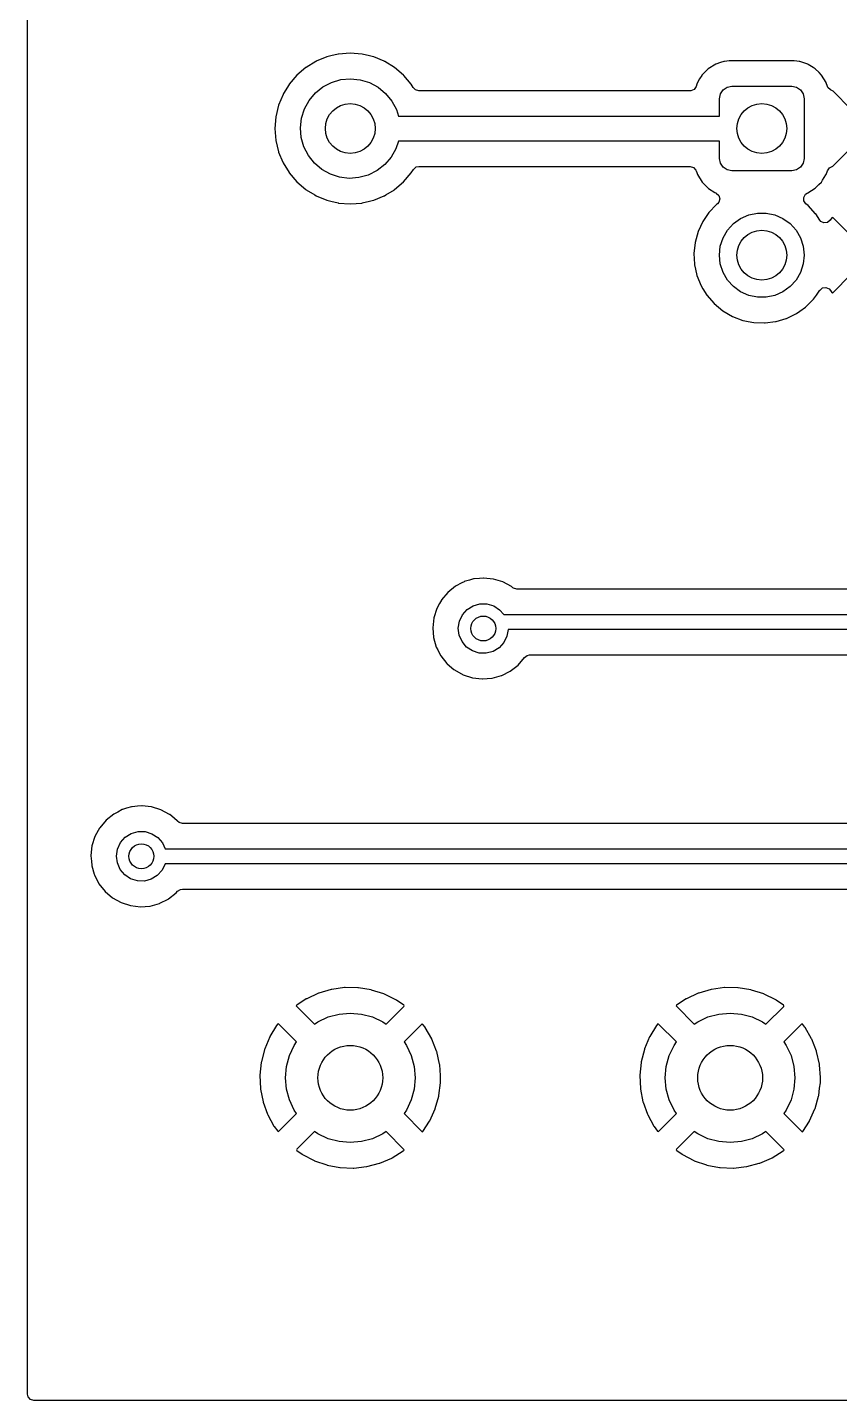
# Model space of a CAD drawing. Extents: x 84 to 124, y -235 to -33.
# Drawn here: x 84.33 to 100.62, y -235.09 to -207.53 of the extents above; entities that cross this region are included whole.
import ezdxf

# ---------------------------------------------------------------- set-up
doc = ezdxf.new("R2010")
doc.units = 0
doc.layers.add('BLACK', color=7, linetype='CONTINUOUS')

msp = doc.modelspace()

# ---------------------------------------------------------------- linework, layer by layer
at = {"layer": 'BLACK', "linetype": 'CONTINUOUS'}
for p, q in [((84.3285, -234.96), (84.3285, -33.0295)), ((90.805, -208.047), (90.5683, -208.065)), ((91.0417, -208.065), (90.805, -208.047)), ((90.1138, -208.214), (89.9198, -208.333)), ((90.118, -208.212), (90.1138, -208.214)), ((90.1226, -208.21), (90.118, -208.212)), ((90.3328, -208.123), (90.1226, -208.21)), ((90.1226, -208.21), (90.1226, -208.21)), ((90.3374, -208.121), (90.3328, -208.123)), ((90.3328, -208.123), (90.3328, -208.123)), ((90.4176, -208.102), (90.3374, -208.121)), ((90.5635, -208.067), (90.4176, -208.102)), ((90.5683, -208.065), (90.5635, -208.067)), ((90.5635, -208.067), (90.5635, -208.067)), ((91.0465, -208.067), (91.0417, -208.065)), ((91.1924, -208.102), (91.0465, -208.067)), ((91.0465, -208.067), (91.0465, -208.067)), ((91.2726, -208.121), (91.1924, -208.102)), ((91.2772, -208.123), (91.2726, -208.121)), ((91.4874, -208.21), (91.2772, -208.123)), ((91.2772, -208.123), (91.2772, -208.123)), ((91.492, -208.212), (91.4874, -208.21)), ((91.4874, -208.21), (91.4874, -208.21)), ((91.4962, -208.214), (91.492, -208.212)), ((91.6902, -208.333), (91.4962, -208.214)), ((98.1361, -208.268), (97.9857, -208.362)), ((98.2346, -208.236), (98.1361, -208.268)), ((98.2973, -208.215), (98.2346, -208.236)), ((98.3038, -208.212), (98.2973, -208.215)), ((98.2973, -208.215), (98.2973, -208.215)), ((98.3107, -208.212), (98.3038, -208.212)), ((98.4063, -208.202), (98.3107, -208.212)), ((98.3107, -208.212), (98.3107, -208.212)), ((98.4064, -208.202), (98.4063, -208.202)), ((98.4096, -208.201), (98.4064, -208.202)), ((99.7104, -208.201), (98.4096, -208.201)), ((99.765, -208.207), (99.7104, -208.201)), ((99.808, -208.212), (99.765, -208.207)), ((99.8149, -208.212), (99.808, -208.212)), ((99.808, -208.212), (99.808, -208.212)), ((99.8214, -208.214), (99.8149, -208.212)), ((99.8223, -208.215), (99.8214, -208.214)), ((99.8214, -208.214), (99.8214, -208.214)), ((99.9827, -208.268), (99.8223, -208.215)), ((99.989, -208.272), (99.9827, -208.268)), ((100.089, -208.333), (99.989, -208.272)), ((99.989, -208.272), (99.989, -208.272)), ((89.735, -208.49), (89.5808, -208.671)), ((89.9156, -208.336), (89.735, -208.49)), ((89.9198, -208.333), (89.9156, -208.336)), ((89.9198, -208.333), (89.9198, -208.333)), ((90.4304, -208.633), (90.6176, -208.578)), ((90.6176, -208.578), (90.812, -208.56)), ((90.812, -208.56), (91.0061, -208.58)), ((91.0061, -208.58), (91.1925, -208.638)), ((91.6944, -208.336), (91.6902, -208.333)), ((91.6902, -208.333), (91.6902, -208.333)), ((91.875, -208.49), (91.6944, -208.336)), ((91.8782, -208.494), (91.875, -208.49)), ((92.026, -208.667), (91.8782, -208.494)), ((97.8136, -208.563), (97.7679, -208.637)), ((97.8569, -208.493), (97.8136, -208.563)), ((97.8607, -208.487), (97.8569, -208.493)), ((97.8569, -208.493), (97.8569, -208.493)), ((97.9248, -208.423), (97.8607, -208.487)), ((97.9805, -208.367), (97.9248, -208.423)), ((97.9857, -208.362), (97.9805, -208.367)), ((100.133, -208.361), (100.089, -208.333)), ((100.209, -208.436), (100.133, -208.361)), ((100.258, -208.486), (100.209, -208.436)), ((100.352, -208.636), (100.258, -208.486)), ((89.4568, -208.873), (89.3659, -209.092)), ((89.466, -208.858), (89.4568, -208.873)), ((89.5782, -208.675), (89.466, -208.858)), ((89.5808, -208.671), (89.5782, -208.675)), ((89.5782, -208.675), (89.5782, -208.675)), ((89.9799, -208.995), (90.1053, -208.846)), ((90.1053, -208.846), (90.2574, -208.723)), ((90.2574, -208.723), (90.4304, -208.633)), ((91.1925, -208.638), (91.3642, -208.731)), ((91.3642, -208.731), (91.5146, -208.855)), ((91.5146, -208.855), (91.6379, -209.007)), ((92.0292, -208.671), (92.026, -208.667)), ((92.0672, -208.733), (92.0292, -208.671)), ((92.0725, -208.741), (92.0672, -208.733)), ((92.1118, -208.781), (92.0725, -208.741)), ((92.18, -208.802), (92.1118, -208.781)), ((97.6225, -208.802), (92.18, -208.802)), ((97.636, -208.801), (97.6225, -208.802)), ((97.7016, -208.774), (97.636, -208.801)), ((97.742, -208.715), (97.7016, -208.774)), ((97.7568, -208.671), (97.742, -208.715)), ((97.7679, -208.637), (97.7568, -208.671)), ((98.21, -208.96), (98.229, -208.864)), ((98.229, -208.864), (98.2832, -208.783)), ((98.2832, -208.783), (98.3643, -208.729)), ((98.3643, -208.729), (98.46, -208.71)), ((98.46, -208.71), (99.66, -208.71)), ((99.66, -208.71), (99.7557, -208.729)), ((99.7557, -208.729), (99.8368, -208.783)), ((99.8368, -208.783), (99.891, -208.864)), ((99.891, -208.864), (99.91, -208.96)), ((100.354, -208.643), (100.352, -208.636)), ((100.377, -208.713), (100.354, -208.643)), ((100.354, -208.643), (100.354, -208.643)), ((100.386, -208.734), (100.377, -208.713)), ((100.437, -208.784), (100.386, -208.734)), ((100.45, -208.787), (100.437, -208.784)), ((100.49, -208.809), (100.45, -208.787)), ((100.85, -209.169), (100.49, -208.809)), ((89.3659, -209.092), (89.3105, -209.323)), ((89.8859, -209.166), (89.9799, -208.995)), ((91.6379, -209.007), (91.7295, -209.179)), ((98.21, -209.31), (98.21, -208.96)), ((99.91, -208.96), (99.91, -210.16)), ((89.3105, -209.323), (89.2918, -209.56)), ((89.8051, -209.546), (89.8269, -209.352)), ((89.8269, -209.352), (89.8859, -209.166)), ((91.7295, -209.179), (91.7691, -209.31)), ((91.7691, -209.31), (98.21, -209.31)), ((89.2918, -209.56), (89.3105, -209.797)), ((89.8214, -209.741), (89.8051, -209.546)), ((89.3105, -209.797), (89.3659, -210.028)), ((89.8752, -209.928), (89.8214, -209.741)), ((89.9644, -210.102), (89.8752, -209.928)), ((91.7185, -209.967), (91.6221, -210.136)), ((91.7707, -209.81), (91.7185, -209.967)), ((98.21, -209.81), (91.7707, -209.81)), ((98.21, -210.16), (98.21, -209.81)), ((100.486, -210.315), (100.85, -209.951)), ((89.3659, -210.028), (89.3678, -210.032)), ((89.3678, -210.032), (89.3678, -210.032)), ((89.3678, -210.032), (89.4517, -210.235)), ((89.4517, -210.235), (89.4568, -210.247)), ((89.4568, -210.247), (89.4593, -210.251)), ((89.4593, -210.251), (89.5782, -210.445)), ((90.0857, -210.255), (89.9644, -210.102)), ((91.6221, -210.136), (91.4946, -210.284)), ((98.229, -210.256), (98.21, -210.16)), ((99.91, -210.16), (99.891, -210.256)), ((89.5782, -210.445), (89.5782, -210.445)), ((89.5782, -210.445), (89.5808, -210.449)), ((89.5808, -210.449), (89.735, -210.63)), ((90.2343, -210.381), (90.0857, -210.255)), ((90.4047, -210.476), (90.2343, -210.381)), ((90.5903, -210.537), (90.4047, -210.476)), ((91.1666, -210.492), (90.9786, -210.545)), ((91.3408, -210.404), (91.1666, -210.492)), ((91.4946, -210.284), (91.3408, -210.404)), ((91.875, -210.63), (92.0292, -210.449)), ((92.0292, -210.449), (92.0725, -210.379)), ((92.0725, -210.379), (92.1252, -210.331)), ((92.1252, -210.331), (92.18, -210.319)), ((92.18, -210.319), (97.6225, -210.319)), ((97.6225, -210.319), (97.6906, -210.339)), ((97.6906, -210.339), (97.7371, -210.392)), ((97.7371, -210.392), (97.742, -210.405)), ((97.742, -210.405), (97.7555, -210.445)), ((97.7555, -210.445), (97.7685, -210.484)), ((97.7685, -210.484), (97.8615, -210.634)), ((98.2832, -210.337), (98.229, -210.256)), ((98.3643, -210.391), (98.2832, -210.337)), ((98.46, -210.41), (98.3643, -210.391)), ((99.66, -210.41), (98.46, -210.41)), ((99.7557, -210.391), (99.66, -210.41)), ((99.8368, -210.337), (99.7557, -210.391)), ((99.891, -210.256), (99.8368, -210.337)), ((100.281, -210.598), (100.348, -210.489)), ((100.348, -210.489), (100.352, -210.483)), ((100.348, -210.489), (100.348, -210.489)), ((100.352, -210.483), (100.377, -210.408)), ((100.377, -210.408), (100.417, -210.35)), ((100.417, -210.35), (100.447, -210.332)), ((100.447, -210.332), (100.486, -210.315)), ((89.735, -210.63), (89.9156, -210.784)), ((89.9156, -210.784), (89.9198, -210.787)), ((89.9198, -210.787), (89.9198, -210.787)), ((89.9198, -210.787), (90.0905, -210.891)), ((90.7841, -210.56), (90.5903, -210.537)), ((90.9786, -210.545), (90.7841, -210.56)), ((91.5195, -210.891), (91.6902, -210.787)), ((91.6902, -210.787), (91.6944, -210.784)), ((91.6902, -210.787), (91.6902, -210.787)), ((91.6944, -210.784), (91.875, -210.63)), ((97.8615, -210.634), (97.9867, -210.759)), ((97.9867, -210.759), (97.9929, -210.763)), ((97.9929, -210.763), (97.9929, -210.763)), ((97.9929, -210.763), (98.1191, -210.841)), ((99.9839, -210.852), (100.134, -210.758)), ((100.134, -210.758), (100.208, -210.685)), ((100.208, -210.685), (100.259, -210.633)), ((100.259, -210.633), (100.281, -210.598)), ((90.0905, -210.891), (90.118, -210.908)), ((90.118, -210.908), (90.1226, -210.91)), ((90.1226, -210.91), (90.1226, -210.91)), ((90.1226, -210.91), (90.3328, -210.997)), ((90.3328, -210.997), (90.3374, -210.999)), ((90.3374, -210.999), (90.4176, -211.018)), ((90.4176, -211.018), (90.5635, -211.053)), ((90.5635, -211.053), (90.5635, -211.053)), ((90.5635, -211.053), (90.5683, -211.055)), ((90.5683, -211.055), (90.805, -211.073)), ((90.805, -211.073), (91.0417, -211.055)), ((91.0417, -211.055), (91.0465, -211.053)), ((91.0465, -211.053), (91.1924, -211.018)), ((91.0465, -211.053), (91.0465, -211.053)), ((91.1924, -211.018), (91.2726, -210.999)), ((91.2726, -210.999), (91.2772, -210.997)), ((91.2772, -210.997), (91.4874, -210.91)), ((91.4874, -210.91), (91.492, -210.908)), ((91.4874, -210.91), (91.4874, -210.91)), ((91.492, -210.908), (91.5195, -210.891)), ((98.1191, -210.841), (98.1373, -210.852)), ((98.1373, -210.852), (98.1442, -210.854)), ((98.1442, -210.854), (98.1463, -210.855)), ((98.1463, -210.855), (98.1996, -210.902)), ((98.1687, -211.07), (98.155, -211.081)), ((98.1985, -211.039), (98.1687, -211.07)), ((98.219, -210.971), (98.1985, -211.039)), ((98.1996, -210.902), (98.219, -210.971)), ((99.9027, -210.941), (99.9383, -210.879)), ((99.9059, -211.011), (99.9027, -210.941)), ((99.947, -211.069), (99.9059, -211.011)), ((99.9383, -210.879), (99.9716, -210.856)), ((99.9897, -211.103), (99.947, -211.069)), ((99.9716, -210.856), (99.977, -210.854)), ((99.977, -210.854), (99.9839, -210.852)), ((98.0006, -211.242), (97.8747, -211.427)), ((98.155, -211.081), (98.0006, -211.242)), ((98.635, -211.364), (98.7973, -211.292)), ((98.7973, -211.292), (98.9712, -211.255)), ((98.9712, -211.255), (99.1488, -211.255)), ((99.1488, -211.255), (99.3227, -211.292)), ((99.3227, -211.292), (99.485, -211.364)), ((100.14, -211.268), (99.9897, -211.103)), ((100.143, -211.273), (100.14, -211.268)), ((100.224, -211.398), (100.143, -211.273)), ((100.143, -211.273), (100.143, -211.273)), ((100.466, -211.352), (100.433, -211.4)), ((100.478, -211.343), (100.466, -211.352)), ((100.49, -211.349), (100.478, -211.343)), ((100.85, -211.709), (100.49, -211.349)), ((97.7807, -211.629), (97.721, -211.845)), ((97.8747, -211.427), (97.7807, -211.629)), ((98.2835, -211.754), (98.3723, -211.6)), ((98.3723, -211.6), (98.4912, -211.468)), ((98.4912, -211.468), (98.635, -211.364)), ((99.485, -211.364), (99.6288, -211.468)), ((99.6288, -211.468), (99.7477, -211.6)), ((99.7477, -211.6), (99.8365, -211.754)), ((100.244, -211.422), (100.224, -211.398)), ((100.308, -211.453), (100.244, -211.422)), ((100.379, -211.445), (100.308, -211.453)), ((100.433, -211.4), (100.379, -211.445)), ((97.721, -211.845), (97.6973, -212.067)), ((98.2286, -211.923), (98.2835, -211.754)), ((99.8365, -211.754), (99.8914, -211.923)), ((97.6973, -212.067), (97.6975, -212.072)), ((97.6975, -212.072), (97.6975, -212.072)), ((97.6975, -212.072), (97.703, -212.167)), ((97.703, -212.167), (97.7101, -212.29)), ((98.21, -212.1), (98.2286, -211.923)), ((98.2286, -212.277), (98.21, -212.1)), ((99.8914, -211.923), (99.91, -212.1)), ((99.91, -212.1), (99.8914, -212.277)), ((97.7101, -212.29), (97.7112, -212.295)), ((97.7112, -212.295), (97.7112, -212.295)), ((97.7112, -212.295), (97.7311, -212.383)), ((97.7311, -212.383), (97.7592, -212.508)), ((98.2835, -212.446), (98.2286, -212.277)), ((98.3723, -212.6), (98.2835, -212.446)), ((99.8365, -212.446), (99.7477, -212.6)), ((99.8914, -212.277), (99.8365, -212.446)), ((97.7592, -212.508), (97.8433, -212.715)), ((97.8433, -212.715), (97.8801, -212.775)), ((98.4912, -212.732), (98.3723, -212.6)), ((98.635, -212.836), (98.4912, -212.732)), ((99.6288, -212.732), (99.485, -212.836)), ((99.7477, -212.6), (99.6288, -212.732)), ((100.486, -212.855), (100.85, -212.491)), ((97.8801, -212.775), (97.9573, -212.901)), ((97.9573, -212.901), (97.96, -212.905)), ((97.96, -212.905), (98.1062, -213.074)), ((98.7973, -212.908), (98.635, -212.836)), ((98.9712, -212.945), (98.7973, -212.908)), ((99.1488, -212.945), (98.9712, -212.945)), ((99.3227, -212.908), (99.1488, -212.945)), ((99.485, -212.836), (99.3227, -212.908)), ((99.9399, -213.141), (100.098, -212.983)), ((100.098, -212.983), (100.158, -212.901)), ((100.158, -212.901), (100.228, -212.802)), ((100.228, -212.802), (100.23, -212.803)), ((100.23, -212.803), (100.277, -212.759)), ((100.277, -212.759), (100.347, -212.747)), ((100.347, -212.747), (100.412, -212.775)), ((100.412, -212.775), (100.44, -212.807)), ((100.44, -212.807), (100.466, -212.849)), ((100.466, -212.849), (100.477, -212.859)), ((100.477, -212.859), (100.486, -212.855)), ((98.1062, -213.074), (98.2781, -213.217)), ((98.2781, -213.217), (98.471, -213.329)), ((99.5574, -213.369), (99.758, -213.271)), ((99.758, -213.271), (99.8225, -213.225)), ((99.8225, -213.225), (99.9399, -213.141)), ((98.471, -213.329), (98.6797, -213.409)), ((98.6797, -213.409), (98.6848, -213.41)), ((98.6848, -213.41), (98.6848, -213.41)), ((98.6848, -213.41), (98.7896, -213.431)), ((98.7896, -213.431), (98.8986, -213.454)), ((98.8986, -213.454), (98.9038, -213.454)), ((98.9038, -213.454), (98.9038, -213.454)), ((98.9038, -213.454), (99.1167, -213.462)), ((99.1167, -213.462), (99.1167, -213.462)), ((99.1167, -213.462), (99.1218, -213.462)), ((99.1218, -213.462), (99.127, -213.461)), ((99.127, -213.461), (99.3383, -213.434)), ((99.127, -213.461), (99.127, -213.461)), ((99.3383, -213.434), (99.3434, -213.433)), ((99.3383, -213.434), (99.3383, -213.434)), ((99.3434, -213.433), (99.3484, -213.432)), ((99.3484, -213.432), (99.5524, -213.371)), ((99.5524, -213.371), (99.5574, -213.369)), ((99.5524, -213.371), (99.5524, -213.371)), ((92.9171, -218.745), (92.763, -218.869)), ((93.0453, -218.678), (92.9171, -218.745)), ((93.0869, -218.656), (93.0453, -218.678)), ((93.0924, -218.653), (93.0869, -218.656)), ((93.0869, -218.656), (93.0869, -218.656)), ((93.1984, -218.622), (93.0924, -218.653)), ((93.2762, -218.599), (93.1984, -218.622)), ((93.2821, -218.598), (93.2762, -218.599)), ((93.2762, -218.599), (93.2762, -218.599)), ((93.2882, -218.597), (93.2821, -218.598)), ((93.2883, -218.597), (93.2882, -218.597)), ((93.3966, -218.587), (93.2883, -218.597)), ((93.4791, -218.58), (93.3966, -218.587)), ((93.4852, -218.58), (93.4791, -218.58)), ((93.6696, -218.6), (93.4852, -218.58)), ((93.4852, -218.58), (93.4852, -218.58)), ((93.6758, -218.6), (93.6696, -218.6)), ((93.6696, -218.6), (93.6696, -218.6)), ((93.8647, -218.659), (93.6758, -218.6)), ((94.0387, -218.753), (93.8647, -218.659)), ((94.0434, -218.757), (94.0387, -218.753)), ((94.0686, -218.778), (94.0434, -218.757)), ((94.0807, -218.786), (94.0686, -218.778)), ((94.1489, -218.806), (94.0807, -218.786)), ((92.6329, -219.026), (92.5977, -219.09)), ((92.6358, -219.02), (92.6329, -219.026)), ((92.6329, -219.026), (92.6329, -219.026)), ((92.763, -218.869), (92.6358, -219.02)), ((102.425, -218.806), (94.1489, -218.806)), ((92.5406, -219.194), (92.4808, -219.382)), ((92.5977, -219.09), (92.5406, -219.194)), ((92.9938, -219.447), (93.0541, -219.318)), ((93.0541, -219.318), (93.1479, -219.212)), ((93.1479, -219.212), (93.2678, -219.137)), ((93.2678, -219.137), (93.4041, -219.098)), ((93.4041, -219.098), (93.5459, -219.098)), ((93.5459, -219.098), (93.6817, -219.139)), ((93.6817, -219.139), (93.8007, -219.216)), ((93.8007, -219.216), (93.8858, -219.315)), ((93.8858, -219.315), (102.903, -219.315)), ((92.4808, -219.382), (92.4587, -219.579)), ((92.4587, -219.579), (92.4753, -219.776)), ((92.972, -219.587), (92.9938, -219.447)), ((92.9904, -219.727), (92.972, -219.587)), ((93.9702, -219.615), (93.9483, -219.745)), ((102.903, -219.615), (93.9702, -219.615)), ((92.4753, -219.776), (92.5298, -219.966)), ((93.0475, -219.857), (92.9904, -219.727)), ((93.1387, -219.966), (93.0475, -219.857)), ((93.8865, -219.873), (93.7914, -219.978)), ((93.9483, -219.745), (93.8865, -219.873)), ((92.5298, -219.966), (92.5597, -220.024)), ((92.5597, -220.024), (92.6154, -220.133)), ((92.6154, -220.133), (92.6202, -220.142)), ((92.6202, -220.142), (92.743, -220.297)), ((93.2567, -220.044), (93.1387, -219.966)), ((93.3921, -220.087), (93.2567, -220.044)), ((93.5338, -220.089), (93.3921, -220.087)), ((93.6706, -220.052), (93.5338, -220.089)), ((93.7914, -219.978), (93.6706, -220.052)), ((94.3008, -220.176), (94.3551, -220.133)), ((94.3551, -220.133), (94.4025, -220.123)), ((94.4025, -220.123), (102.422, -220.123)), ((92.743, -220.297), (92.7477, -220.301)), ((92.7477, -220.301), (92.7477, -220.301)), ((92.7477, -220.301), (92.8832, -220.416)), ((92.8832, -220.416), (92.8936, -220.425)), ((92.8936, -220.425), (93.0663, -220.522)), ((94.015, -220.449), (94.1708, -220.327)), ((94.1708, -220.327), (94.3001, -220.177)), ((94.3001, -220.177), (94.3008, -220.176)), ((93.0663, -220.522), (93.2544, -220.583)), ((93.2544, -220.583), (93.4508, -220.606)), ((93.4508, -220.606), (93.4569, -220.606)), ((93.4569, -220.606), (93.6418, -220.591)), ((93.4569, -220.606), (93.4569, -220.606)), ((93.6418, -220.591), (93.6418, -220.591)), ((93.6418, -220.591), (93.648, -220.591)), ((93.648, -220.591), (93.8385, -220.538)), ((93.8385, -220.538), (93.844, -220.535)), ((93.844, -220.535), (94.0095, -220.451)), ((93.844, -220.535), (93.844, -220.535)), ((94.0095, -220.451), (94.015, -220.449)), ((94.0095, -220.451), (94.0095, -220.451)), ((86.3131, -223.202), (86.2344, -223.225)), ((86.4182, -223.171), (86.3131, -223.202)), ((86.4241, -223.17), (86.4182, -223.171)), ((86.4182, -223.171), (86.4182, -223.171)), ((86.4302, -223.169), (86.4241, -223.17)), ((86.4303, -223.169), (86.4302, -223.169)), ((86.5386, -223.159), (86.4303, -223.169)), ((86.6211, -223.152), (86.5386, -223.159)), ((86.6272, -223.152), (86.6211, -223.152)), ((86.8116, -223.172), (86.6272, -223.152)), ((86.6272, -223.152), (86.6272, -223.152)), ((86.8178, -223.172), (86.8116, -223.172)), ((86.8116, -223.172), (86.8116, -223.172)), ((87.0067, -223.231), (86.8178, -223.172)), ((85.905, -223.441), (85.7778, -223.592)), ((86.0591, -223.317), (85.905, -223.441)), ((86.1381, -223.276), (86.0591, -223.317)), ((86.2289, -223.228), (86.1381, -223.276)), ((86.2344, -223.225), (86.2289, -223.228)), ((86.2289, -223.228), (86.2289, -223.228)), ((87.1807, -223.325), (87.0067, -223.231)), ((87.1854, -223.329), (87.1807, -223.325)), ((87.2236, -223.36), (87.1854, -223.329)), ((87.1854, -223.329), (87.1854, -223.329)), ((87.3331, -223.451), (87.2236, -223.36)), ((87.337, -223.456), (87.3331, -223.451)), ((87.3406, -223.46), (87.337, -223.456)), ((87.337, -223.456), (87.337, -223.456)), ((87.3701, -223.486), (87.3406, -223.46)), ((85.7465, -223.649), (85.6826, -223.766)), ((85.7749, -223.598), (85.7465, -223.649)), ((85.7778, -223.592), (85.7749, -223.598)), ((85.7749, -223.598), (85.7749, -223.598)), ((86.2899, -223.784), (86.4098, -223.709)), ((86.4098, -223.709), (86.5461, -223.67)), ((86.5461, -223.67), (86.6879, -223.67)), ((86.6879, -223.67), (86.8237, -223.711)), ((86.8237, -223.711), (86.9427, -223.788)), ((87.4382, -223.506), (87.3701, -223.486)), ((102.425, -223.506), (87.4382, -223.506)), ((85.6228, -223.954), (85.6007, -224.151)), ((85.6826, -223.766), (85.6228, -223.954)), ((86.114, -224.159), (86.1358, -224.019)), ((86.1358, -224.019), (86.1961, -223.89)), ((86.1961, -223.89), (86.2899, -223.784)), ((86.9427, -223.788), (87.0352, -223.896)), ((87.0352, -223.896), (87.0895, -224.015)), ((87.0895, -224.015), (102.903, -224.015)), ((85.6007, -224.151), (85.6012, -224.157)), ((85.6012, -224.157), (85.6099, -224.26)), ((85.6099, -224.26), (85.6173, -224.348)), ((86.1324, -224.299), (86.114, -224.159)), ((86.1895, -224.429), (86.1324, -224.299)), ((85.6173, -224.348), (85.619, -224.354)), ((85.619, -224.354), (85.6669, -224.521)), ((85.6669, -224.521), (85.6718, -224.538)), ((85.6718, -224.538), (85.7622, -224.714)), ((86.2807, -224.538), (86.1895, -224.429)), ((86.3987, -224.616), (86.2807, -224.538)), ((86.9334, -224.55), (86.8126, -224.624)), ((87.0285, -224.445), (86.9334, -224.55)), ((87.0903, -224.317), (87.0285, -224.445)), ((87.0907, -224.315), (87.0903, -224.317)), ((102.903, -224.315), (87.0907, -224.315)), ((85.7622, -224.714), (85.885, -224.869)), ((86.5341, -224.659), (86.3987, -224.616)), ((86.6758, -224.661), (86.5341, -224.659)), ((86.8126, -224.624), (86.6758, -224.661)), ((87.3402, -224.867), (87.3999, -224.829)), ((87.3999, -224.829), (87.4356, -224.823)), ((87.4356, -224.823), (102.422, -224.823)), ((85.885, -224.869), (86.0356, -224.997)), ((86.0356, -224.997), (86.2083, -225.094)), ((86.2083, -225.094), (86.3964, -225.155)), ((86.79, -225.163), (86.9805, -225.11)), ((86.9805, -225.11), (86.986, -225.107)), ((86.986, -225.107), (87.1515, -225.023)), ((86.986, -225.107), (86.986, -225.107)), ((87.1515, -225.023), (87.157, -225.021)), ((87.1515, -225.023), (87.1515, -225.023)), ((87.157, -225.021), (87.3128, -224.899)), ((87.3128, -224.899), (87.3402, -224.867)), ((86.3964, -225.155), (86.5928, -225.178)), ((86.5928, -225.178), (86.5989, -225.178)), ((86.5989, -225.178), (86.7838, -225.163)), ((86.5989, -225.178), (86.5989, -225.178)), ((86.7838, -225.163), (86.7838, -225.163)), ((86.7838, -225.163), (86.79, -225.163)), ((89.9221, -227.027), (89.7312, -227.152)), ((89.9303, -227.022), (89.9221, -227.027)), ((90.1658, -226.914), (89.9303, -227.022)), ((90.1745, -226.91), (90.1658, -226.914)), ((90.4235, -226.838), (90.1745, -226.91)), ((90.4327, -226.836), (90.4235, -226.838)), ((90.6897, -226.801), (90.4327, -226.836)), ((90.699, -226.8), (90.6897, -226.801)), ((90.9583, -226.804), (90.699, -226.8)), ((90.9676, -226.805), (90.9583, -226.804)), ((91.2236, -226.846), (90.9676, -226.805)), ((91.2327, -226.848), (91.2236, -226.846)), ((91.4797, -226.928), (91.2327, -226.848)), ((91.4884, -226.931), (91.4797, -226.928)), ((91.721, -227.046), (91.4884, -226.931)), ((91.729, -227.05), (91.721, -227.046)), ((91.8763, -227.153), (91.729, -227.05)), ((97.5421, -227.027), (97.3512, -227.152)), ((97.5503, -227.022), (97.5421, -227.027)), ((97.7858, -226.914), (97.5503, -227.022)), ((97.7945, -226.91), (97.7858, -226.914)), ((98.0435, -226.838), (97.7945, -226.91)), ((98.0527, -226.836), (98.0435, -226.838)), ((98.3097, -226.801), (98.0527, -226.836)), ((98.319, -226.8), (98.3097, -226.801)), ((98.5783, -226.804), (98.319, -226.8)), ((98.5876, -226.805), (98.5783, -226.804)), ((98.8436, -226.846), (98.5876, -226.805)), ((98.8527, -226.848), (98.8436, -226.846)), ((99.0997, -226.928), (98.8527, -226.848)), ((99.1084, -226.931), (99.0997, -226.928)), ((99.341, -227.046), (99.1084, -226.931)), ((99.349, -227.05), (99.341, -227.046)), ((99.4963, -227.153), (99.349, -227.05)), ((89.7312, -227.152), (89.7221, -227.163)), ((89.7221, -227.163), (89.7267, -227.172)), ((89.7267, -227.172), (90.0864, -227.532)), ((90.3604, -227.388), (90.5793, -227.33)), ((90.5793, -227.33), (90.805, -227.31)), ((90.805, -227.31), (91.0307, -227.33)), ((91.0307, -227.33), (91.2496, -227.388)), ((91.5236, -227.532), (91.8793, -227.176)), ((91.8841, -227.163), (91.8763, -227.153)), ((91.8793, -227.176), (91.8857, -227.165)), ((91.8857, -227.165), (91.8841, -227.163)), ((97.3512, -227.152), (97.3421, -227.163)), ((97.3421, -227.163), (97.3467, -227.172)), ((97.3467, -227.172), (97.7064, -227.532)), ((97.9804, -227.388), (98.1993, -227.33)), ((98.1993, -227.33), (98.425, -227.31)), ((98.425, -227.31), (98.6507, -227.33)), ((98.6507, -227.33), (98.8696, -227.388)), ((99.1436, -227.532), (99.4993, -227.176)), ((99.5057, -227.165), (99.4963, -227.153)), ((99.4993, -227.176), (99.5057, -227.165)), ((89.3265, -227.561), (89.192, -227.783)), ((89.3319, -227.554), (89.3265, -227.561)), ((89.3475, -227.535), (89.3319, -227.554)), ((89.3575, -227.528), (89.3475, -227.535)), ((89.3708, -227.535), (89.3575, -227.528)), ((89.7272, -227.891), (89.3708, -227.535)), ((90.0864, -227.532), (90.155, -227.484)), ((90.155, -227.484), (90.3604, -227.388)), ((91.2496, -227.388), (91.455, -227.484)), ((91.455, -227.484), (91.5236, -227.532)), ((92.2385, -227.536), (91.8828, -227.891)), ((92.2501, -227.529), (92.2385, -227.536)), ((92.262, -227.538), (92.2501, -227.529)), ((92.3052, -227.592), (92.262, -227.538)), ((92.3104, -227.6), (92.3052, -227.592)), ((92.4391, -227.825), (92.3104, -227.6)), ((96.9465, -227.561), (96.812, -227.783)), ((96.9519, -227.554), (96.9465, -227.561)), ((96.9675, -227.535), (96.9519, -227.554)), ((96.9775, -227.528), (96.9675, -227.535)), ((96.9908, -227.535), (96.9775, -227.528)), ((97.3472, -227.891), (96.9908, -227.535)), ((97.7064, -227.532), (97.775, -227.484)), ((97.775, -227.484), (97.9804, -227.388)), ((98.8696, -227.388), (99.075, -227.484)), ((99.075, -227.484), (99.1436, -227.532)), ((99.8585, -227.536), (99.5028, -227.891)), ((99.8701, -227.529), (99.8585, -227.536)), ((99.882, -227.538), (99.8701, -227.529)), ((99.9252, -227.592), (99.882, -227.538)), ((99.9304, -227.6), (99.9252, -227.592)), ((100.059, -227.825), (99.9304, -227.6)), ((89.1877, -227.791), (89.0874, -228.03)), ((89.192, -227.783), (89.1877, -227.791)), ((92.4431, -227.834), (92.4391, -227.825)), ((92.5372, -228.076), (92.4431, -227.834)), ((96.8077, -227.791), (96.7074, -228.03)), ((96.812, -227.783), (96.8077, -227.791)), ((100.063, -227.834), (100.059, -227.825)), ((100.157, -228.076), (100.063, -227.834)), ((89.0845, -228.039), (89.0206, -228.291)), ((89.0874, -228.03), (89.0845, -228.039)), ((89.5834, -228.165), (89.6792, -227.96)), ((89.6792, -227.96), (89.7272, -227.891)), ((91.8828, -227.891), (91.9308, -227.96)), ((91.9308, -227.96), (92.0266, -228.165)), ((92.5399, -228.084), (92.5372, -228.076)), ((92.5971, -228.337), (92.5399, -228.084)), ((96.7045, -228.039), (96.6406, -228.291)), ((96.7074, -228.03), (96.7045, -228.039)), ((97.2034, -228.165), (97.2992, -227.96)), ((97.2992, -227.96), (97.3472, -227.891)), ((99.5028, -227.891), (99.5508, -227.96)), ((99.5508, -227.96), (99.6466, -228.165)), ((100.16, -228.084), (100.157, -228.076)), ((100.217, -228.337), (100.16, -228.084)), ((89.019, -228.3), (88.993, -228.558)), ((89.0206, -228.291), (89.019, -228.3)), ((89.505, -228.61), (89.5247, -228.384)), ((89.5247, -228.384), (89.5834, -228.165)), ((92.0266, -228.165), (92.0853, -228.384)), ((92.0853, -228.384), (92.105, -228.61)), ((92.5985, -228.347), (92.5971, -228.337)), ((92.6149, -228.567), (92.5985, -228.347)), ((96.639, -228.3), (96.613, -228.558)), ((96.6406, -228.291), (96.639, -228.3)), ((97.125, -228.61), (97.1448, -228.384)), ((97.1448, -228.384), (97.2034, -228.165)), ((99.6466, -228.165), (99.7052, -228.384)), ((99.7052, -228.384), (99.725, -228.61)), ((100.219, -228.347), (100.217, -228.337)), ((100.238, -228.607), (100.219, -228.347)), ((88.993, -228.558), (88.9928, -228.567)), ((88.9928, -228.567), (89.0052, -228.826)), ((89.5247, -228.836), (89.505, -228.61)), ((92.105, -228.61), (92.0853, -228.836)), ((92.5823, -228.967), (92.6152, -228.708)), ((92.6178, -228.607), (92.6149, -228.567)), ((92.6152, -228.708), (92.6157, -228.702)), ((92.6157, -228.702), (92.618, -228.613)), ((92.618, -228.613), (92.6178, -228.607)), ((96.613, -228.558), (96.6128, -228.567)), ((96.6128, -228.567), (96.6252, -228.826)), ((97.1448, -228.836), (97.125, -228.61)), ((99.725, -228.61), (99.7052, -228.836)), ((100.221, -228.819), (100.235, -228.708)), ((100.235, -228.708), (100.236, -228.702)), ((100.236, -228.702), (100.238, -228.613)), ((100.238, -228.613), (100.238, -228.607)), ((89.0052, -228.826), (89.0064, -228.836)), ((89.0064, -228.836), (89.057, -229.09)), ((89.5834, -229.055), (89.5247, -228.836)), ((92.0853, -228.836), (92.0266, -229.055)), ((92.51, -229.226), (92.5804, -228.976)), ((92.5804, -228.976), (92.5823, -228.967)), ((96.6252, -228.826), (96.6264, -228.836)), ((96.6264, -228.836), (96.677, -229.09)), ((97.2034, -229.055), (97.1448, -228.836)), ((99.7052, -228.836), (99.6466, -229.055)), ((100.13, -229.226), (100.2, -228.976)), ((100.2, -228.976), (100.202, -228.967)), ((100.202, -228.967), (100.221, -228.819)), ((89.057, -229.09), (89.0594, -229.099)), ((89.0594, -229.099), (89.1471, -229.343)), ((89.6792, -229.26), (89.5834, -229.055)), ((89.7272, -229.329), (89.6792, -229.26)), ((91.9308, -229.26), (91.8828, -229.329)), ((92.0266, -229.055), (91.9308, -229.26)), ((92.4003, -229.471), (92.5068, -229.234)), ((92.5068, -229.234), (92.51, -229.226)), ((96.677, -229.09), (96.6794, -229.099)), ((96.6794, -229.099), (96.7671, -229.343)), ((97.2992, -229.26), (97.2034, -229.055)), ((97.3472, -229.329), (97.2992, -229.26)), ((99.5508, -229.26), (99.5028, -229.329)), ((99.6466, -229.055), (99.5508, -229.26)), ((100.02, -229.471), (100.127, -229.234)), ((100.127, -229.234), (100.13, -229.226)), ((89.1471, -229.343), (89.1509, -229.352)), ((89.1509, -229.352), (89.2737, -229.58)), ((89.3724, -229.683), (89.7272, -229.329)), ((91.8828, -229.329), (92.2411, -229.687)), ((92.2618, -229.687), (92.3958, -229.479)), ((92.3958, -229.479), (92.4003, -229.471)), ((96.7671, -229.343), (96.7709, -229.352)), ((96.7709, -229.352), (96.8937, -229.58)), ((96.9924, -229.683), (97.3472, -229.329)), ((99.5028, -229.329), (99.8611, -229.687)), ((99.8818, -229.687), (100.016, -229.479)), ((100.016, -229.479), (100.02, -229.471)), ((89.2737, -229.58), (89.2787, -229.588)), ((89.2787, -229.588), (89.3487, -229.682)), ((89.3487, -229.682), (89.36, -229.69)), ((89.36, -229.69), (89.3724, -229.683)), ((90.0864, -229.688), (89.7315, -230.043)), ((90.155, -229.736), (90.0864, -229.688)), ((90.3604, -229.832), (90.155, -229.736)), ((91.455, -229.736), (91.2496, -229.832)), ((91.5236, -229.688), (91.455, -229.736)), ((91.8819, -230.046), (91.5236, -229.688)), ((92.2411, -229.687), (92.2535, -229.694)), ((92.2535, -229.694), (92.2618, -229.687)), ((96.8937, -229.58), (96.8987, -229.588)), ((96.8987, -229.588), (96.9687, -229.682)), ((96.9687, -229.682), (96.98, -229.69)), ((96.98, -229.69), (96.9924, -229.683)), ((97.7064, -229.688), (97.3515, -230.043)), ((97.775, -229.736), (97.7064, -229.688)), ((97.9804, -229.832), (97.775, -229.736)), ((99.075, -229.736), (98.8696, -229.832)), ((99.1436, -229.688), (99.075, -229.736)), ((99.5019, -230.046), (99.1436, -229.688)), ((99.8611, -229.687), (99.8735, -229.694)), ((99.8735, -229.694), (99.8818, -229.687)), ((89.7315, -230.043), (89.7248, -230.055)), ((89.7248, -230.055), (89.7336, -230.066)), ((89.7336, -230.066), (89.8405, -230.145)), ((90.5793, -229.89), (90.3604, -229.832)), ((90.805, -229.91), (90.5793, -229.89)), ((91.0307, -229.89), (90.805, -229.91)), ((91.2496, -229.832), (91.0307, -229.89)), ((91.6462, -230.216), (91.8667, -230.079)), ((91.8667, -230.079), (91.8743, -230.074)), ((91.8743, -230.074), (91.8796, -230.069)), ((91.8796, -230.069), (91.888, -230.056)), ((91.8871, -230.055), (91.8819, -230.046)), ((91.888, -230.056), (91.8871, -230.055)), ((97.3515, -230.043), (97.3448, -230.055)), ((97.3448, -230.055), (97.3536, -230.066)), ((97.3536, -230.066), (97.4605, -230.145)), ((98.1993, -229.89), (97.9804, -229.832)), ((98.425, -229.91), (98.1993, -229.89)), ((98.6507, -229.89), (98.425, -229.91)), ((98.8696, -229.832), (98.6507, -229.89)), ((99.2662, -230.216), (99.4867, -230.079)), ((99.4867, -230.079), (99.4943, -230.074)), ((99.4943, -230.074), (99.4996, -230.069)), ((99.4996, -230.069), (99.508, -230.056)), ((99.508, -230.056), (99.5019, -230.046)), ((89.8405, -230.145), (89.8484, -230.15)), ((89.8484, -230.15), (90.0779, -230.271)), ((90.0779, -230.271), (90.0865, -230.274)), ((90.0865, -230.274), (90.3313, -230.36)), ((90.3313, -230.36), (90.3403, -230.362)), ((90.3403, -230.362), (90.5952, -230.411)), ((91.1399, -230.392), (91.3908, -230.325)), ((91.3908, -230.325), (91.3996, -230.322)), ((91.3996, -230.322), (91.6379, -230.22)), ((91.6379, -230.22), (91.6462, -230.216)), ((97.4605, -230.145), (97.4684, -230.15)), ((97.4684, -230.15), (97.6979, -230.271)), ((97.6979, -230.271), (97.7065, -230.274)), ((97.7065, -230.274), (97.9513, -230.36)), ((97.9513, -230.36), (97.9603, -230.362)), ((97.9603, -230.362), (98.2152, -230.411)), ((98.7599, -230.392), (99.0108, -230.325)), ((99.0108, -230.325), (99.0196, -230.322)), ((99.0196, -230.322), (99.2579, -230.22)), ((99.2579, -230.22), (99.2662, -230.216)), ((90.5952, -230.411), (90.6044, -230.412)), ((90.6044, -230.412), (90.8636, -230.422)), ((90.8636, -230.422), (90.8729, -230.421)), ((90.8729, -230.421), (91.1308, -230.393)), ((91.1308, -230.393), (91.1399, -230.392)), ((98.2152, -230.411), (98.2244, -230.412)), ((98.2244, -230.412), (98.4836, -230.422)), ((98.4836, -230.422), (98.4929, -230.421)), ((98.4929, -230.421), (98.7508, -230.393)), ((98.7508, -230.393), (98.7599, -230.392)), ((84.3399, -235.013), (84.3285, -234.96)), ((84.3864, -235.066), (84.3399, -235.013)), ((84.4545, -235.087), (84.3864, -235.066)), ((123.825, -235.087), (84.4545, -235.087))]:
    msp.add_line(p, q, dxfattribs=at)
at = {"layer": 'BLACK'}
for centre, radius in [((90.805, -209.56), 0.5), ((99.06, -209.56), 0.5), ((99.06, -212.1), 0.5), ((93.472, -219.593), 0.25), ((86.614, -224.165), 0.25), ((90.805, -228.61), 0.65), ((98.425, -228.61), 0.65)]:
    msp.add_circle(centre, radius, dxfattribs=at)

doc.saveas('drawing.dxf')
